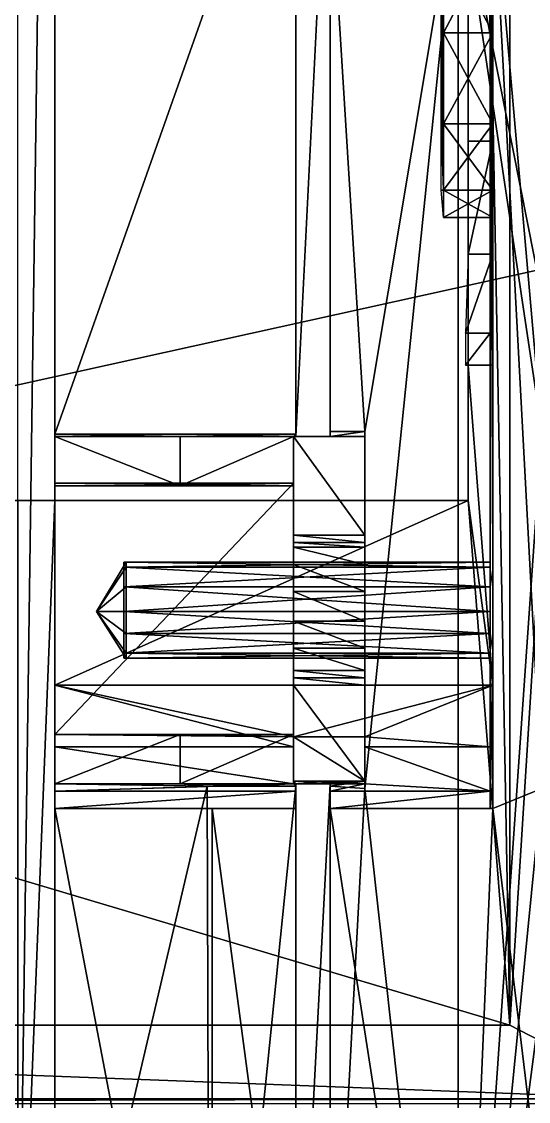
# Model space of a CAD drawing. Header units: metres. Extents: x -0.073 to 0.073, y -0.252 to 0.252.
# Drawn here: x -0.01197 to 0.00091, y 0.06912 to 0.09653 of the extents above; entities that cross this region are included whole.
import ezdxf

# ---------------------------------------------------------------- set-up
doc = ezdxf.new("R2010")
doc.units = ezdxf.units.M
for name, color, linetype in [('Object_0177', 9, 'CONTINUOUS'), ('Object_0196', 9, 'CONTINUOUS'), ('Object_0222', 9, 'CONTINUOUS'), ('Object_0223', 9, 'CONTINUOUS'), ('Object_0224', 9, 'CONTINUOUS'), ('Object_0288', 9, 'CONTINUOUS'), ('Object_0289', 9, 'CONTINUOUS'), ('Object_0325', 9, 'CONTINUOUS'), ('Object_0353', 9, 'CONTINUOUS'), ('Object_0354', 9, 'CONTINUOUS'), ('Object_0355', 9, 'CONTINUOUS'), ('Object_0461', 9, 'CONTINUOUS'), ('Object_0462', 9, 'CONTINUOUS'), ('Object_0463', 9, 'CONTINUOUS'), ('Object_0490', 9, 'CONTINUOUS'), ('Object_0561', 9, 'CONTINUOUS'), ('Object_0562', 9, 'CONTINUOUS'), ('Object_0563', 9, 'CONTINUOUS'), ('Object_0569', 9, 'CONTINUOUS'), ('Object_0581', 9, 'CONTINUOUS'), ('Object_0583', 9, 'CONTINUOUS'), ('Object_0585', 9, 'CONTINUOUS'), ('Object_0586', 9, 'CONTINUOUS'), ('Object_0587', 9, 'CONTINUOUS'), ('Object_0637', 9, 'CONTINUOUS'), ('Object_0655', 9, 'CONTINUOUS'), ('Object_0668', 9, 'CONTINUOUS'), ('Object_0669', 9, 'CONTINUOUS'), ('Object_0675', 9, 'CONTINUOUS'), ('Object_0683', 9, 'CONTINUOUS'), ('Object_0684', 9, 'CONTINUOUS'), ('Object_0686', 9, 'CONTINUOUS'), ('Object_0687', 9, 'CONTINUOUS'), ('Object_0711', 9, 'CONTINUOUS'), ('Object_0713', 9, 'CONTINUOUS'), ('Object_0762', 9, 'CONTINUOUS'), ('Object_0776', 9, 'CONTINUOUS'), ('Object_0777', 9, 'CONTINUOUS'), ('Object_0819', 9, 'CONTINUOUS'), ('Object_0832', 9, 'CONTINUOUS'), ('Object_0880', 9, 'CONTINUOUS'), ('Object_0911', 9, 'CONTINUOUS'), ('Object_0912', 9, 'CONTINUOUS'), ('Object_0936', 9, 'CONTINUOUS'), ('Object_0942', 9, 'CONTINUOUS'), ('Object_0943', 9, 'CONTINUOUS'), ('Object_0951', 9, 'CONTINUOUS'), ('Object_0952', 9, 'CONTINUOUS'), ('Object_0960', 9, 'CONTINUOUS'), ('Object_0969', 9, 'CONTINUOUS'), ('Object_0970', 9, 'CONTINUOUS'), ('Object_1013', 9, 'CONTINUOUS'), ('Object_1039', 9, 'CONTINUOUS'), ('Object_1047', 9, 'CONTINUOUS'), ('Object_1048', 9, 'CONTINUOUS')]:
    doc.layers.add(name, color=color, linetype=linetype)

msp = doc.modelspace()

# ---------------------------------------------------------------- linework, layer by layer
at = {"layer": 'Object_0177'}
for points in [[(-0.050375, 0.133875, 0.181312), (0.025312, 0.095563, 0.181312), (-0.031625, 0.134563, 0.181312)], [(0.023812, 0.1325, 0.181312), (-0.031625, 0.134563, 0.181312), (0.025312, 0.095563, 0.181312)], [(-0.050375, 0.133875, 0.181312), (-0.067063, 0.105625, 0.181312), (0.025312, 0.095563, 0.181312)], [(-0.067563, 0.075063, 0.181312), (0.025312, 0.095563, 0.181312), (-0.067063, 0.105625, 0.181312)], [(0.025312, 0.095563, 0.181312), (-0.067563, 0.075063, 0.181312), (0.025312, 0.0545, 0.181312)], [(-0.067063, 0.044437, 0.181312), (0.025312, 0.0545, 0.181312), (-0.067563, 0.075063, 0.181312)]]:
    msp.add_3dface(points, dxfattribs=at)
at = {"layer": 'Object_0196'}
for points in [[(-0.004125, 0.086125, 0.063063), (-0.004125, 0.100313, 0.063063), (-0.00325, 0.086125, 0.06375)], [(-0.000875, 0.100313, 0.065875), (-0.00325, 0.086125, 0.06375), (-0.004125, 0.100313, 0.063063)], [(-0.00325, 0.086125, 0.06375), (-0.000875, 0.100313, 0.065875), (-0.00325, 0.077063, 0.06375)], [(-0.000875, 0.055625, 0.065875), (-0.00325, 0.077063, 0.06375), (-0.000875, 0.100313, 0.065875)], [(0.001937, 0.100313, 0.069125), (0.001937, 0.086125, 0.069125), (-0.000875, 0.100313, 0.065875)], [(0.00125, 0.086125, 0.06825), (-0.000875, 0.100313, 0.065875), (0.001937, 0.086125, 0.069125)], [(-0.000875, 0.100313, 0.065875), (0.00125, 0.086125, 0.06825), (-0.000875, 0.055625, 0.065875)], [(0, 0.100313, 0.10825), (0.00125, 0.086125, 0.10675), (0.001937, 0.100313, 0.105875)], [(0.00125, 0.086125, 0.10675), (0, 0.100313, 0.10825), (0.00125, 0.077063, 0.10675)], [(0, 0.076563, 0.10825), (0.00125, 0.077063, 0.10675), (0, 0.100313, 0.10825)], [(0.00125, 0.077063, 0.06825), (-0.000875, 0.055625, 0.065875), (0.00125, 0.086125, 0.06825)], [(-0.011125, 0.077188, 0.059063), (-0.00725, 0.077125, 0.061187), (-0.011125, 0.060625, 0.059063)], [(-0.007188, 0.055625, 0.061), (-0.011125, 0.060625, 0.059063), (-0.00725, 0.077125, 0.061187)], [(-0.00725, 0.077125, 0.061187), (-0.005, 0.077125, 0.062375), (-0.007188, 0.055625, 0.061)], [(-0.005, 0.060625, 0.062375), (-0.007188, 0.055625, 0.061), (-0.005, 0.077125, 0.062375)], [(-0.004125, 0.060625, 0.063063), (-0.004125, 0.077125, 0.063063), (-0.00325, 0.077063, 0.06375)], [(-0.00325, 0.077063, 0.06375), (-0.000875, 0.055625, 0.065875), (-0.004125, 0.060625, 0.063063)], [(0.001937, 0.060625, 0.069125), (-0.000875, 0.055625, 0.065875), (0.001937, 0.077125, 0.069125)], [(0.00125, 0.077063, 0.06825), (0.001937, 0.077125, 0.069125), (-0.000875, 0.055625, 0.065875)], [(0.00125, 0.077063, 0.10675), (0, 0.076563, 0.10825), (0.001937, 0.060625, 0.105875)], [(-0.007125, 0.076563, 0.114), (-0.011125, 0.076563, 0.115937), (-0.007125, 0.055625, 0.114)], [(-0.011125, 0.060625, 0.115937), (-0.007125, 0.055625, 0.114), (-0.011125, 0.076563, 0.115937)], [(-0.005, 0.076563, 0.112625), (-0.007125, 0.076563, 0.114), (-0.005, 0.060625, 0.112625)], [(-0.007125, 0.055625, 0.114), (-0.005, 0.060625, 0.112625), (-0.007125, 0.076563, 0.114)], [(-0.004125, 0.060625, 0.111937), (-0.000875, 0.055625, 0.109125), (-0.004125, 0.076563, 0.111937)], [(-0.000875, 0.076563, 0.109125), (-0.004125, 0.076563, 0.111937), (-0.000875, 0.055625, 0.109125)], [(0, 0.076563, 0.10825), (-0.000875, 0.076563, 0.109125), (-0.000875, 0.055625, 0.109125)], [(-0.000875, 0.055625, 0.109125), (0.001937, 0.060625, 0.105875), (0, 0.076563, 0.10825)]]:
    msp.add_3dface(points, dxfattribs=at)
at = {"layer": 'Object_0222'}
for points in [[(-0.00325, 0.079875, 0.059), (-0.00325, 0.079687, 0.055375), (-0.005063, 0.079875, 0.059)], [(-0.005063, 0.079687, 0.055375), (-0.005063, 0.079875, 0.059), (-0.00325, 0.079687, 0.055375)]]:
    msp.add_3dface(points, dxfattribs=at)
at = {"layer": 'Object_0223'}
for points in [[(-0.004125, 0.060625, 0.055812), (-0.005, 0.060625, 0.055812), (-0.004125, 0.077188, 0.055812)], [(-0.005, 0.077188, 0.055812), (-0.004125, 0.077188, 0.055812), (-0.005, 0.060625, 0.055812)]]:
    msp.add_3dface(points, dxfattribs=at)
at = {"layer": 'Object_0224'}
for points in [[(-0.005063, 0.083313, 0.058813), (-0.00325, 0.083188, 0.059562), (-0.005063, 0.083188, 0.059562)], [(-0.00325, 0.083188, 0.059562), (-0.005063, 0.083313, 0.058813), (-0.00325, 0.083313, 0.058813)], [(-0.005063, 0.083188, 0.059562), (-0.00325, 0.08275, 0.060188), (-0.005063, 0.08275, 0.060188)], [(-0.00325, 0.08275, 0.060188), (-0.005063, 0.083188, 0.059562), (-0.00325, 0.083188, 0.059562)], [(-0.005063, 0.08275, 0.060188), (-0.00325, 0.082063, 0.060563), (-0.005063, 0.082063, 0.060563)], [(-0.00325, 0.082063, 0.060563), (-0.005063, 0.08275, 0.060188), (-0.00325, 0.08275, 0.060188)], [(-0.005063, 0.082063, 0.060563), (-0.00325, 0.081312, 0.060625), (-0.005063, 0.081312, 0.060625)], [(-0.00325, 0.081312, 0.060625), (-0.005063, 0.082063, 0.060563), (-0.00325, 0.082063, 0.060563)], [(-0.005063, 0.081312, 0.060625), (-0.00325, 0.080625, 0.060313), (-0.005063, 0.080625, 0.060313)], [(-0.00325, 0.080625, 0.060313), (-0.005063, 0.081312, 0.060625), (-0.00325, 0.081312, 0.060625)], [(-0.005063, 0.080625, 0.060313), (-0.00325, 0.080063, 0.05975), (-0.005063, 0.080063, 0.05975)], [(-0.00325, 0.080063, 0.05975), (-0.005063, 0.080625, 0.060313), (-0.00325, 0.080625, 0.060313)], [(-0.00325, 0.079875, 0.059), (-0.005063, 0.079875, 0.059), (-0.005063, 0.080063, 0.05975)], [(-0.00325, 0.079875, 0.059), (-0.005063, 0.080063, 0.05975), (-0.00325, 0.080063, 0.05975)]]:
    msp.add_3dface(points, dxfattribs=at)
at = {"layer": 'Object_0288'}
for points in [[(0, 0.098625, 0.114687), (-0.00125, 0.09625, 0.114063), (0, 0.09625, 0.114063)], [(-0.00125, 0.098625, 0.12275), (0, 0.09625, 0.123438), (-0.00125, 0.09625, 0.123438)], [(0, 0.09625, 0.123438), (-0.00125, 0.098625, 0.12275), (0, 0.098625, 0.12275)], [(-0.00125, 0.09625, 0.114063), (0, 0.098625, 0.114687), (-0.00125, 0.098625, 0.114687)], [(-0.00125, 0.093937, 0.114687), (0, 0.09625, 0.114063), (-0.00125, 0.09625, 0.114063)], [(0, 0.09625, 0.114063), (-0.00125, 0.093937, 0.114687), (0, 0.093937, 0.114687)], [(-0.00125, 0.09625, 0.123438), (0, 0.093937, 0.12275), (-0.00125, 0.093937, 0.12275)], [(0, 0.093937, 0.12275), (-0.00125, 0.09625, 0.123438), (0, 0.09625, 0.123438)], [(-0.00125, 0.09225, 0.116375), (0, 0.093937, 0.114687), (-0.00125, 0.093937, 0.114687)], [(0, 0.093937, 0.114687), (-0.00125, 0.09225, 0.116375), (0, 0.09225, 0.116375)], [(-0.00125, 0.093937, 0.12275), (0, 0.09225, 0.121063), (-0.00125, 0.09225, 0.121063)], [(0, 0.09225, 0.121063), (-0.00125, 0.093937, 0.12275), (0, 0.093937, 0.12275)], [(-0.00125, 0.091563, 0.11875), (0, 0.09225, 0.116375), (-0.00125, 0.09225, 0.116375)], [(0, 0.09225, 0.116375), (-0.00125, 0.091563, 0.11875), (0, 0.091563, 0.11875)], [(-0.00125, 0.09225, 0.121063), (0, 0.091563, 0.11875), (-0.00125, 0.091563, 0.11875)], [(0, 0.091563, 0.11875), (-0.00125, 0.09225, 0.121063), (0, 0.09225, 0.121063)]]:
    msp.add_3dface(points, dxfattribs=at)
at = {"layer": 'Object_0289'}
for points in [[(-0.005063, 0.07725, 0.119688), (-0.005, 0.077188, 0.119125), (-0.00325, 0.07725, 0.119688)], [(-0.005, 0.077188, 0.119125), (-0.005063, 0.07725, 0.119688), (-0.005, 0.077188, 0.118687)], [(-0.005063, 0.077188, 0.118687), (-0.005, 0.077188, 0.118687), (-0.005063, 0.07725, 0.119688)], [(-0.004125, 0.077188, 0.119125), (-0.00325, 0.07725, 0.119688), (-0.005, 0.077188, 0.119125)], [(-0.00325, 0.07725, 0.119688), (-0.004125, 0.077188, 0.119125), (-0.00325, 0.077188, 0.118687)], [(-0.004125, 0.077188, 0.118687), (-0.00325, 0.077188, 0.118687), (-0.004125, 0.077188, 0.119125)]]:
    msp.add_3dface(points, dxfattribs=at)
at = {"layer": 'Object_0325'}
for points in [[(0.004062, 0.069187, 0.136437), (0.004062, 0.069187, 0.138312), (-0.049, 0.069187, 0.136437)], [(-0.049, 0.069187, 0.138312), (-0.049, 0.069187, 0.136437), (0.004062, 0.069187, 0.138312)]]:
    msp.add_3dface(points, dxfattribs=at)
at = {"layer": 'Object_0353'}
for points in [[(-0.004125, 0.076563, 0.116875), (-0.004125, 0.076563, 0.111937), (-0.000063, 0.076563, 0.116875)], [(-0.000875, 0.076563, 0.109125), (-0.000063, 0.076563, 0.116875), (-0.004125, 0.076563, 0.111937)], [(-0.000063, 0.076563, 0.116875), (-0.000875, 0.076563, 0.109125), (0, 0.076563, 0.10825)]]:
    msp.add_3dface(points, dxfattribs=at)
at = {"layer": 'Object_0354'}
for points in [[(0, 0.11875, 0.125625), (0, 0.0935, 0.125625), (0, 0.112813, 0.123563)], [(0, 0.0935, 0.125625), (0, 0.09625, 0.123438), (0, 0.112813, 0.123563)], [(0, 0.098625, 0.12275), (0, 0.112813, 0.123563), (0, 0.09625, 0.123438)], [(0, 0.082813, 0.116187), (-0.000063, 0.100313, 0.10825), (0, 0.082688, 0.116813)], [(0, 0.087813, 0.12), (0, 0.082688, 0.116813), (-0.000063, 0.100313, 0.10825)], [(-0.000063, 0.100313, 0.10825), (-0.000063, 0.082188, 0.115125), (-0.000063, 0.076563, 0.10825)], [(-0.000063, 0.082188, 0.115125), (-0.000063, 0.100313, 0.10825), (0, 0.082688, 0.115625)], [(0, 0.082813, 0.116187), (0, 0.082688, 0.115625), (-0.000063, 0.100313, 0.10825)], [(-0.000063, 0.098625, 0.114687), (-0.000063, 0.09625, 0.114063), (-0.000063, 0.100313, 0.10825)], [(-0.000063, 0.093937, 0.114687), (-0.000063, 0.100313, 0.10825), (-0.000063, 0.09625, 0.114063)], [(-0.000063, 0.100313, 0.10825), (-0.000063, 0.093937, 0.114687), (0, 0.087813, 0.12)], [(0, 0.09625, 0.123438), (0, 0.0935, 0.125625), (0, 0.093937, 0.12275)], [(0, 0.09225, 0.116375), (0, 0.087813, 0.12), (-0.000063, 0.093937, 0.114687)], [(0, 0.093937, 0.12275), (0, 0.090625, 0.124813), (0, 0.09225, 0.121063)], [(0, 0.090625, 0.124813), (0, 0.093937, 0.12275), (0, 0.0935, 0.125625)], [(0, 0.09225, 0.121063), (0, 0.088625, 0.122812), (0, 0.091563, 0.11875)], [(0, 0.088625, 0.122812), (0, 0.09225, 0.121063), (0, 0.090625, 0.124813)], [(0, 0.087813, 0.12), (0, 0.09225, 0.116375), (0, 0.091563, 0.11875)], [(0, 0.087813, 0.12), (0, 0.091563, 0.11875), (0, 0.088625, 0.122812)], [(0, 0.079687, 0.12), (0, 0.081563, 0.117437), (0, 0.087813, 0.12)], [(0, 0.082188, 0.117312), (0, 0.087813, 0.12), (0, 0.081563, 0.117437)], [(0, 0.087813, 0.12), (0, 0.082188, 0.117312), (0, 0.082688, 0.116813)], [(-0.000063, 0.081563, 0.115), (-0.000063, 0.076563, 0.10825), (-0.000063, 0.082188, 0.115125)], [(-0.000063, 0.081563, 0.115), (-0.000063, 0.081, 0.115125), (-0.000063, 0.076563, 0.10825)], [(0, 0.081563, 0.117437), (0, 0.079687, 0.12), (0, 0.081, 0.117312)], [(0, 0.0805, 0.115625), (-0.000063, 0.076563, 0.10825), (-0.000063, 0.081, 0.115125)], [(0, 0.081, 0.117312), (0, 0.078125, 0.119563), (0, 0.0805, 0.116813)], [(0, 0.078125, 0.119563), (0, 0.081, 0.117312), (0, 0.079687, 0.12)], [(-0.000063, 0.076563, 0.10825), (0, 0.0805, 0.115625), (0, 0.076563, 0.116875)], [(0, 0.080375, 0.11625), (0, 0.076563, 0.116875), (0, 0.0805, 0.115625)], [(0, 0.0805, 0.116813), (0, 0.077, 0.118437), (0, 0.080375, 0.11625)], [(0, 0.077, 0.118437), (0, 0.0805, 0.116813), (0, 0.078125, 0.119563)], [(0, 0.076563, 0.116875), (0, 0.080375, 0.11625), (0, 0.077, 0.118437)]]:
    msp.add_3dface(points, dxfattribs=at)
at = {"layer": 'Object_0355'}
for points in [[(-0.004125, 0.077188, 0.118687), (-0.004125, 0.077188, 0.119188), (-0.004125, 0.077, 0.118437)], [(-0.004125, 0.060625, 0.119188), (-0.004125, 0.077, 0.118437), (-0.004125, 0.077188, 0.119188)], [(-0.004125, 0.077, 0.118437), (-0.004125, 0.060625, 0.119188), (-0.004125, 0.076563, 0.116875)], [(-0.004125, 0.060625, 0.119188), (-0.004125, 0.060625, 0.111937), (-0.004125, 0.076563, 0.111937)], [(-0.004125, 0.076563, 0.111937), (-0.004125, 0.076563, 0.116875), (-0.004125, 0.060625, 0.119188)]]:
    msp.add_3dface(points, dxfattribs=at)
at = {"layer": 'Object_0461'}
for points in [[(0, 0.0935, 0.125625), (-0.000625, 0.090625, 0.124813), (0, 0.090625, 0.124813)], [(-0.000625, 0.090625, 0.124813), (0, 0.0935, 0.125625), (-0.000625, 0.0935, 0.125625)], [(0, 0.090625, 0.124813), (-0.000688, 0.088625, 0.122812), (-0.000063, 0.088625, 0.122812)], [(-0.000688, 0.088625, 0.122812), (0, 0.090625, 0.124813), (-0.000625, 0.090625, 0.124813)], [(-0.000688, 0.087813, 0.12), (-0.000063, 0.087813, 0.12), (-0.000063, 0.088625, 0.122812)], [(-0.000688, 0.087813, 0.12), (-0.000063, 0.088625, 0.122812), (-0.000688, 0.088625, 0.122812)]]:
    msp.add_3dface(points, dxfattribs=at)
at = {"layer": 'Object_0462'}
for points in [[(-0.000625, 0.084375, 0.12), (0, 0.079687, 0.12), (-0.000625, 0.087813, 0.12)], [(0, 0.087813, 0.12), (-0.000625, 0.087813, 0.12), (0, 0.079687, 0.12)], [(-0.011125, 0.084375, 0.12), (-0.011125, 0.079687, 0.12), (-0.000625, 0.084375, 0.12)], [(0, 0.079687, 0.12), (-0.000625, 0.084375, 0.12), (-0.011125, 0.079687, 0.12)]]:
    msp.add_3dface(points, dxfattribs=at)
at = {"layer": 'Object_0463'}
for points in [[(-0.000625, 0.0935, 0.125625), (0, 0.0935, 0.125625), (-0.000625, 0.11875, 0.125625)], [(0, 0.11875, 0.125625), (-0.000625, 0.11875, 0.125625), (0, 0.0935, 0.125625)]]:
    msp.add_3dface(points, dxfattribs=at)
at = {"layer": 'Object_0490'}
for points in [[(0.000437, 0.128563, 0.136437), (0.004062, 0.128563, 0.136437), (0.000437, 0.071063, 0.136437)], [(0.004062, 0.069187, 0.136437), (0.000437, 0.071063, 0.136437), (0.004062, 0.128563, 0.136437)], [(-0.049, 0.069187, 0.136437), (-0.045438, 0.071063, 0.136437), (0.004062, 0.069187, 0.136437)], [(0.000437, 0.071063, 0.136437), (0.004062, 0.069187, 0.136437), (-0.045438, 0.071063, 0.136437)]]:
    msp.add_3dface(points, dxfattribs=at)
at = {"layer": 'Object_0561'}
for points in [[(-0.011125, 0.084813, 0.059063), (-0.011125, 0.08475, 0.058437), (-0.005063, 0.084813, 0.062375)], [(-0.007938, 0.08475, 0.058437), (-0.005063, 0.084813, 0.062375), (-0.011125, 0.08475, 0.058437)], [(-0.005063, 0.084813, 0.062375), (-0.007938, 0.08475, 0.058437), (-0.005063, 0.08475, 0.056625)]]:
    msp.add_3dface(points, dxfattribs=at)
at = {"layer": 'Object_0562'}
for points in [[(-0.007938, 0.086, 0.058437), (-0.007938, 0.08475, 0.058437), (-0.011125, 0.086, 0.058437)], [(-0.011125, 0.08475, 0.058437), (-0.011125, 0.086, 0.058437), (-0.007938, 0.08475, 0.058437)]]:
    msp.add_3dface(points, dxfattribs=at)
at = {"layer": 'Object_0563'}
for points in [[(-0.007938, 0.078438, 0.058312), (-0.005063, 0.078438, 0.056438), (-0.007938, 0.077188, 0.05825)], [(-0.005063, 0.077188, 0.056438), (-0.007938, 0.077188, 0.05825), (-0.005063, 0.078438, 0.056438)]]:
    msp.add_3dface(points, dxfattribs=at)
at = {"layer": 'Object_0569'}
for points in [[(-0.005063, 0.078375, 0.062375), (-0.011125, 0.078438, 0.059063), (-0.005063, 0.084813, 0.062375)], [(-0.011125, 0.084813, 0.059063), (-0.005063, 0.084813, 0.062375), (-0.011125, 0.078438, 0.059063)]]:
    msp.add_3dface(points, dxfattribs=at)
at = {"layer": 'Object_0581'}
for points in [[(-0.011125, 0.12875, 0.0525), (-0.011125, 0.078438, 0.058312), (-0.011125, 0.060625, 0.0525)], [(-0.011125, 0.078438, 0.058312), (-0.011125, 0.12875, 0.0525), (-0.011125, 0.103438, 0.05825)], [(-0.011125, 0.103438, 0.05825), (-0.011125, 0.086, 0.058437), (-0.011125, 0.078438, 0.058312)], [(-0.011125, 0.086, 0.058437), (-0.011125, 0.103438, 0.05825), (-0.011125, 0.086063, 0.059063)], [(-0.011125, 0.103438, 0.059063), (-0.011125, 0.086063, 0.059063), (-0.011125, 0.103438, 0.05825)], [(-0.011125, 0.08475, 0.058437), (-0.011125, 0.078438, 0.058312), (-0.011125, 0.086, 0.058437)], [(-0.011125, 0.084813, 0.059063), (-0.011125, 0.078438, 0.059063), (-0.011125, 0.08475, 0.058437)], [(-0.011125, 0.078438, 0.058312), (-0.011125, 0.08475, 0.058437), (-0.011125, 0.078438, 0.059063)], [(-0.011125, 0.077188, 0.05825), (-0.011125, 0.060625, 0.0525), (-0.011125, 0.078438, 0.058312)], [(-0.011125, 0.077188, 0.059063), (-0.011125, 0.060625, 0.059063), (-0.011125, 0.077188, 0.05825)], [(-0.011125, 0.060625, 0.0525), (-0.011125, 0.077188, 0.05825), (-0.011125, 0.060625, 0.059063)]]:
    msp.add_3dface(points, dxfattribs=at)
at = {"layer": 'Object_0583'}
for points in [[(-0.005, 0.060625, 0.119188), (-0.005, 0.077188, 0.119188), (-0.005, 0.077188, 0.118687)], [(-0.005, 0.077188, 0.118687), (-0.005, 0.077, 0.118437), (-0.005, 0.060625, 0.119188)], [(-0.005, 0.076563, 0.116875), (-0.005, 0.060625, 0.119188), (-0.005, 0.077, 0.118437)], [(-0.005, 0.076563, 0.112625), (-0.005, 0.060625, 0.112625), (-0.005, 0.076563, 0.116875)], [(-0.005, 0.060625, 0.119188), (-0.005, 0.076563, 0.116875), (-0.005, 0.060625, 0.112625)]]:
    msp.add_3dface(points, dxfattribs=at)
at = {"layer": 'Object_0585'}
for points in [[(-0.011125, 0.076563, 0.116875), (-0.011125, 0.076563, 0.115937), (-0.005, 0.076563, 0.116875)], [(-0.007125, 0.076563, 0.114), (-0.005, 0.076563, 0.116875), (-0.011125, 0.076563, 0.115937)], [(-0.005, 0.076563, 0.116875), (-0.007125, 0.076563, 0.114), (-0.005, 0.076563, 0.112625)]]:
    msp.add_3dface(points, dxfattribs=at)
at = {"layer": 'Object_0586'}
for points in [[(-0.005, 0.060625, 0.055812), (-0.005, 0.060625, 0.062375), (-0.005, 0.077188, 0.055812)], [(-0.005, 0.077125, 0.062375), (-0.005, 0.077188, 0.055812), (-0.005, 0.060625, 0.062375)]]:
    msp.add_3dface(points, dxfattribs=at)
at = {"layer": 'Object_0587'}
for points in [[(-0.007938, 0.077188, 0.05825), (-0.00725, 0.077125, 0.061187), (-0.011125, 0.077188, 0.05825)], [(-0.011125, 0.077188, 0.059063), (-0.011125, 0.077188, 0.05825), (-0.00725, 0.077125, 0.061187)], [(-0.005063, 0.077188, 0.056438), (-0.005, 0.077125, 0.062375), (-0.007938, 0.077188, 0.05825)], [(-0.00725, 0.077125, 0.061187), (-0.007938, 0.077188, 0.05825), (-0.005, 0.077125, 0.062375)], [(-0.00325, 0.07725, 0.055312), (-0.004125, 0.077188, 0.055875), (-0.005063, 0.07725, 0.055312)], [(-0.005, 0.077188, 0.055875), (-0.005063, 0.07725, 0.055312), (-0.004125, 0.077188, 0.055875)], [(-0.005063, 0.07725, 0.055312), (-0.005, 0.077188, 0.055875), (-0.005063, 0.077188, 0.056438)], [(-0.005, 0.077125, 0.062375), (-0.005063, 0.077188, 0.056438), (-0.005, 0.077188, 0.055875)], [(-0.00325, 0.077063, 0.06375), (-0.004125, 0.077125, 0.063063), (-0.00325, 0.07725, 0.055312)], [(-0.004125, 0.077188, 0.055875), (-0.00325, 0.07725, 0.055312), (-0.004125, 0.077125, 0.063063)]]:
    msp.add_3dface(points, dxfattribs=at)
at = {"layer": 'Object_0637'}
for points in [[(-0.005, 0.103438, 0.055812), (-0.004125, 0.103438, 0.055812), (-0.005, 0.086, 0.055812)], [(-0.004125, 0.086, 0.055812), (-0.005, 0.086, 0.055812), (-0.004125, 0.103438, 0.055812)]]:
    msp.add_3dface(points, dxfattribs=at)
at = {"layer": 'Object_0655'}
for points in [[(-0.044375, 0.084375, 0.13), (-0.019125, 0.084375, 0.124125), (-0.000625, 0.084375, 0.13)], [(-0.018563, 0.084375, 0.124062), (-0.000625, 0.084375, 0.13), (-0.019125, 0.084375, 0.124125)], [(-0.012063, 0.084375, 0.1225), (-0.011125, 0.084375, 0.1225), (-0.018563, 0.084375, 0.124062)], [(-0.000625, 0.084375, 0.13), (-0.018563, 0.084375, 0.124062), (-0.011125, 0.084375, 0.1225)], [(-0.011125, 0.084375, 0.12), (-0.000625, 0.084375, 0.12), (-0.011125, 0.084375, 0.1225)], [(-0.000625, 0.084375, 0.13), (-0.011125, 0.084375, 0.1225), (-0.000625, 0.084375, 0.12)]]:
    msp.add_3dface(points, dxfattribs=at)
at = {"layer": 'Object_0668'}
for points in [[(-0.011125, 0.086, 0.058437), (-0.011125, 0.086063, 0.059063), (-0.007938, 0.086, 0.058437)], [(-0.005, 0.086063, 0.062375), (-0.007938, 0.086, 0.058437), (-0.011125, 0.086063, 0.059063)], [(-0.007938, 0.086, 0.058437), (-0.005, 0.086063, 0.062375), (-0.005063, 0.086, 0.056563)], [(-0.005, 0.086, 0.055812), (-0.005063, 0.086, 0.055312), (-0.005, 0.086063, 0.062375)], [(-0.005063, 0.086, 0.055312), (-0.005063, 0.086, 0.056563), (-0.005, 0.086063, 0.062375)], [(-0.004125, 0.086125, 0.063063), (-0.00325, 0.086125, 0.06375), (-0.004125, 0.086, 0.055812)], [(-0.00325, 0.086, 0.055312), (-0.004125, 0.086, 0.055812), (-0.00325, 0.086125, 0.06375)], [(-0.005063, 0.086, 0.055312), (-0.005, 0.086, 0.055812), (-0.00325, 0.086, 0.055312)], [(-0.004125, 0.086, 0.055812), (-0.00325, 0.086, 0.055312), (-0.005, 0.086, 0.055812)]]:
    msp.add_3dface(points, dxfattribs=at)
at = {"layer": 'Object_0669'}
for points in [[(-0.011125, 0.078438, 0.058312), (-0.011125, 0.078438, 0.059063), (-0.007938, 0.078438, 0.058312)], [(-0.005063, 0.078375, 0.062375), (-0.007938, 0.078438, 0.058312), (-0.011125, 0.078438, 0.059063)], [(-0.007938, 0.078438, 0.058312), (-0.005063, 0.078375, 0.062375), (-0.005063, 0.078438, 0.056438)]]:
    msp.add_3dface(points, dxfattribs=at)
at = {"layer": 'Object_0675'}
for points in [[(-0.000063, 0.082813, 0.116187), (-0.009375, 0.082688, 0.115625), (-0.000063, 0.082688, 0.115625)], [(-0.009375, 0.082688, 0.115625), (-0.000063, 0.082813, 0.116187), (-0.009375, 0.082813, 0.116187)], [(-0.000063, 0.082688, 0.116813), (-0.009375, 0.082813, 0.116187), (-0.000063, 0.082813, 0.116187)], [(-0.009375, 0.082813, 0.116187), (-0.000063, 0.082688, 0.116813), (-0.009375, 0.082688, 0.116813)], [(-0.000063, 0.082688, 0.115625), (-0.009375, 0.082188, 0.115125), (-0.000063, 0.082188, 0.115125)], [(-0.009375, 0.082188, 0.115125), (-0.000063, 0.082688, 0.115625), (-0.009375, 0.082688, 0.115625)], [(-0.000063, 0.082188, 0.117312), (-0.009375, 0.082688, 0.116813), (-0.000063, 0.082688, 0.116813)], [(-0.009375, 0.082688, 0.116813), (-0.000063, 0.082188, 0.117312), (-0.009375, 0.082188, 0.117312)], [(-0.009375, 0.082188, 0.117312), (-0.000063, 0.081563, 0.117437), (-0.009375, 0.081563, 0.117437)], [(-0.000063, 0.082188, 0.115125), (-0.009375, 0.081563, 0.115), (-0.000063, 0.081563, 0.115)], [(-0.009375, 0.081563, 0.115), (-0.000063, 0.082188, 0.115125), (-0.009375, 0.082188, 0.115125)], [(-0.000063, 0.081563, 0.117437), (-0.009375, 0.082188, 0.117312), (-0.000063, 0.082188, 0.117312)], [(-0.000063, 0.081, 0.117312), (-0.009375, 0.081563, 0.117437), (-0.000063, 0.081563, 0.117437)], [(-0.009375, 0.081563, 0.117437), (-0.000063, 0.081, 0.117312), (-0.009375, 0.081, 0.117312)], [(-0.000063, 0.081563, 0.115), (-0.009375, 0.081, 0.115125), (-0.000063, 0.081, 0.115125)], [(-0.009375, 0.081, 0.115125), (-0.000063, 0.081563, 0.115), (-0.009375, 0.081563, 0.115)], [(-0.000063, 0.0805, 0.116813), (-0.009375, 0.081, 0.117312), (-0.000063, 0.081, 0.117312)], [(-0.009375, 0.081, 0.117312), (-0.000063, 0.0805, 0.116813), (-0.009375, 0.0805, 0.116813)], [(-0.000063, 0.081, 0.115125), (-0.009375, 0.0805, 0.115625), (-0.000063, 0.0805, 0.115625)], [(-0.009375, 0.0805, 0.115625), (-0.000063, 0.081, 0.115125), (-0.009375, 0.081, 0.115125)], [(-0.000063, 0.080375, 0.11625), (-0.009375, 0.0805, 0.116813), (-0.000063, 0.0805, 0.116813)], [(-0.009375, 0.0805, 0.116813), (-0.000063, 0.080375, 0.11625), (-0.009375, 0.080375, 0.11625)], [(-0.000063, 0.0805, 0.115625), (-0.009375, 0.080375, 0.11625), (-0.000063, 0.080375, 0.11625)], [(-0.009375, 0.080375, 0.11625), (-0.000063, 0.0805, 0.115625), (-0.009375, 0.0805, 0.115625)]]:
    msp.add_3dface(points, dxfattribs=at)
at = {"layer": 'Object_0683'}
for points in [[(-0.005063, 0.086, 0.056563), (-0.005063, 0.086, 0.055312), (-0.005063, 0.08475, 0.056625)], [(-0.005063, 0.0835, 0.055312), (-0.005063, 0.08475, 0.056625), (-0.005063, 0.086, 0.055312)], [(-0.005063, 0.08475, 0.056625), (-0.005063, 0.0835, 0.055312), (-0.005063, 0.084813, 0.062375)], [(-0.005063, 0.083313, 0.058813), (-0.005063, 0.084813, 0.062375), (-0.005063, 0.0835, 0.055312)], [(-0.005063, 0.084813, 0.062375), (-0.005063, 0.083313, 0.058813), (-0.005063, 0.083188, 0.059562)], [(-0.005063, 0.083188, 0.059562), (-0.005063, 0.08275, 0.060188), (-0.005063, 0.084813, 0.062375)], [(-0.005063, 0.082063, 0.060563), (-0.005063, 0.084813, 0.062375), (-0.005063, 0.08275, 0.060188)], [(-0.005063, 0.084813, 0.062375), (-0.005063, 0.082063, 0.060563), (-0.005063, 0.078375, 0.062375)], [(-0.005063, 0.081312, 0.060625), (-0.005063, 0.078375, 0.062375), (-0.005063, 0.082063, 0.060563)], [(-0.005063, 0.078375, 0.062375), (-0.005063, 0.081312, 0.060625), (-0.005063, 0.080625, 0.060313)], [(-0.005063, 0.080625, 0.060313), (-0.005063, 0.080063, 0.05975), (-0.005063, 0.078375, 0.062375)], [(-0.005063, 0.079875, 0.059), (-0.005063, 0.078375, 0.062375), (-0.005063, 0.080063, 0.05975)], [(-0.005063, 0.079687, 0.055312), (-0.005063, 0.078438, 0.056438), (-0.005063, 0.079875, 0.059)], [(-0.005063, 0.078375, 0.062375), (-0.005063, 0.079875, 0.059), (-0.005063, 0.078438, 0.056438)], [(-0.005063, 0.07725, 0.055312), (-0.005063, 0.077188, 0.056438), (-0.005063, 0.079687, 0.055312)], [(-0.005063, 0.078438, 0.056438), (-0.005063, 0.079687, 0.055312), (-0.005063, 0.077188, 0.056438)]]:
    msp.add_3dface(points, dxfattribs=at)
at = {"layer": 'Object_0684'}
for points in [[(-0.00325, 0.079687, 0.055312), (-0.00325, 0.07725, 0.055312), (-0.005063, 0.079687, 0.055312)], [(-0.005063, 0.07725, 0.055312), (-0.005063, 0.079687, 0.055312), (-0.00325, 0.07725, 0.055312)]]:
    msp.add_3dface(points, dxfattribs=at)
at = {"layer": 'Object_0686'}
for points in [[(-0.000625, 0.128125, 0.13), (0.000437, 0.128563, 0.13), (0.000437, 0.071063, 0.13)], [(0.000437, 0.071063, 0.13), (-0.000625, 0.084375, 0.13), (-0.000625, 0.128125, 0.13)], [(-0.045438, 0.071063, 0.13), (-0.044375, 0.084375, 0.13), (0.000437, 0.071063, 0.13)], [(-0.000625, 0.084375, 0.13), (0.000437, 0.071063, 0.13), (-0.044375, 0.084375, 0.13)]]:
    msp.add_3dface(points, dxfattribs=at)
at = {"layer": 'Object_0687'}
for points in [[(-0.000625, 0.084375, 0.13), (-0.000625, 0.0935, 0.125625), (-0.000625, 0.128125, 0.13)], [(-0.000625, 0.11875, 0.125625), (-0.000625, 0.128125, 0.13), (-0.000625, 0.0935, 0.125625)], [(-0.000625, 0.0935, 0.125625), (-0.000625, 0.084375, 0.13), (-0.000625, 0.090625, 0.124813)], [(-0.000625, 0.088625, 0.122812), (-0.000625, 0.090625, 0.124813), (-0.000625, 0.084375, 0.13)], [(-0.000625, 0.088625, 0.122812), (-0.000625, 0.084375, 0.13), (-0.000625, 0.087813, 0.12)], [(-0.000625, 0.084375, 0.12), (-0.000625, 0.087813, 0.12), (-0.000625, 0.084375, 0.13)]]:
    msp.add_3dface(points, dxfattribs=at)
at = {"layer": 'Object_0711'}
for points in [[(-0.009313, 0.082813, 0.11625), (-0.009313, 0.082688, 0.116813), (-0.010063, 0.081563, 0.11625)], [(-0.009313, 0.082688, 0.115625), (-0.009313, 0.082813, 0.11625), (-0.010063, 0.081563, 0.11625)], [(-0.010063, 0.081563, 0.11625), (-0.009313, 0.082188, 0.115125), (-0.009313, 0.082688, 0.115625)], [(-0.010063, 0.081563, 0.11625), (-0.009313, 0.082688, 0.116813), (-0.009313, 0.082188, 0.117312)], [(-0.009313, 0.081563, 0.115), (-0.009313, 0.082188, 0.115125), (-0.010063, 0.081563, 0.11625)], [(-0.009313, 0.082188, 0.117312), (-0.009313, 0.081563, 0.117437), (-0.010063, 0.081563, 0.11625)], [(-0.010063, 0.081563, 0.11625), (-0.009313, 0.081, 0.117312), (-0.009313, 0.0805, 0.116813)], [(-0.009313, 0.081563, 0.117437), (-0.009313, 0.081, 0.117312), (-0.010063, 0.081563, 0.11625)], [(-0.010063, 0.081563, 0.11625), (-0.009313, 0.0805, 0.115625), (-0.009313, 0.081, 0.115125)], [(-0.009313, 0.080375, 0.11625), (-0.009313, 0.0805, 0.115625), (-0.010063, 0.081563, 0.11625)], [(-0.009313, 0.0805, 0.116813), (-0.009313, 0.080375, 0.11625), (-0.010063, 0.081563, 0.11625)], [(-0.009313, 0.081, 0.115125), (-0.009313, 0.081563, 0.115), (-0.010063, 0.081563, 0.11625)]]:
    msp.add_3dface(points, dxfattribs=at)
at = {"layer": 'Object_0713'}
for points in [[(-0.001313, 0.100313, 0.116375), (-0.00125, 0.100938, 0.11875), (-0.00125, 0.09225, 0.121063)], [(-0.00125, 0.100313, 0.121063), (-0.00125, 0.09225, 0.121063), (-0.00125, 0.100938, 0.11875)], [(-0.001313, 0.098625, 0.114687), (-0.001313, 0.100313, 0.116375), (-0.00125, 0.09225, 0.121063)], [(-0.00125, 0.09225, 0.121063), (-0.00125, 0.100313, 0.121063), (-0.00125, 0.093937, 0.12275)], [(-0.00125, 0.098625, 0.12275), (-0.00125, 0.093937, 0.12275), (-0.00125, 0.100313, 0.121063)], [(-0.001313, 0.09625, 0.114063), (-0.001313, 0.098625, 0.114687), (-0.001313, 0.093937, 0.114687)], [(-0.00125, 0.09225, 0.121063), (-0.001313, 0.093937, 0.114687), (-0.001313, 0.098625, 0.114687)], [(-0.00125, 0.093937, 0.12275), (-0.00125, 0.098625, 0.12275), (-0.00125, 0.09625, 0.123438)], [(-0.001313, 0.093937, 0.114687), (-0.00125, 0.09225, 0.121063), (-0.001313, 0.09225, 0.116375)], [(-0.00125, 0.091563, 0.11875), (-0.001313, 0.09225, 0.116375), (-0.00125, 0.09225, 0.121063)]]:
    msp.add_3dface(points, dxfattribs=at)
at = {"layer": 'Object_0762'}
for points in [[(-0.011125, 0.060625, 0.0525), (-0.012063, 0.060625, 0.0525), (-0.011125, 0.12875, 0.0525)], [(-0.012063, 0.12875, 0.0525), (-0.011125, 0.12875, 0.0525), (-0.012063, 0.060625, 0.0525)]]:
    msp.add_3dface(points, dxfattribs=at)
at = {"layer": 'Object_0776'}
for points in [[(-0.00325, 0.078375, 0.119688), (-0.00325, 0.07725, 0.119688), (-0.00325, 0.078125, 0.119563)], [(-0.00325, 0.077188, 0.118687), (-0.00325, 0.078125, 0.119563), (-0.00325, 0.07725, 0.119688)]]:
    msp.add_3dface(points, dxfattribs=at)
at = {"layer": 'Object_0777'}
for points in [[(-0.005063, 0.07725, 0.119688), (-0.00325, 0.07725, 0.119688), (-0.005063, 0.078375, 0.119688)], [(-0.00325, 0.078375, 0.119688), (-0.005063, 0.078375, 0.119688), (-0.00325, 0.07725, 0.119688)]]:
    msp.add_3dface(points, dxfattribs=at)
at = {"layer": 'Object_0819'}
for points in [[(0.000437, 0.071063, 0.13), (0.000437, 0.071063, 0.136437), (-0.045438, 0.071063, 0.13)], [(-0.045438, 0.071063, 0.136437), (-0.045438, 0.071063, 0.13), (0.000437, 0.071063, 0.136437)]]:
    msp.add_3dface(points, dxfattribs=at)
at = {"layer": 'Object_0832'}
for points in [[(-0.004125, 0.103438, 0.055812), (-0.004125, 0.100313, 0.063063), (-0.004125, 0.086, 0.055812)], [(-0.004125, 0.086125, 0.063063), (-0.004125, 0.086, 0.055812), (-0.004125, 0.100313, 0.063063)]]:
    msp.add_3dface(points, dxfattribs=at)
at = {"layer": 'Object_0880'}
for points in [[(-0.005, 0.077188, 0.119188), (-0.005, 0.060625, 0.119188), (-0.004125, 0.077188, 0.119188)], [(-0.004125, 0.060625, 0.119188), (-0.004125, 0.077188, 0.119188), (-0.005, 0.060625, 0.119188)]]:
    msp.add_3dface(points, dxfattribs=at)
at = {"layer": 'Object_0911'}
for points in [[(0.004062, 0.069063, 0.138312), (-0.049, 0.069063, 0.138312), (0.004062, 0.069187, 0.138312)], [(-0.049, 0.069187, 0.138312), (0.004062, 0.069187, 0.138312), (-0.049, 0.069063, 0.138312)]]:
    msp.add_3dface(points, dxfattribs=at)
at = {"layer": 'Object_0912'}
for points in [[(-0.005063, 0.078375, 0.119688), (-0.005063, 0.078125, 0.119563), (-0.005063, 0.07725, 0.119688)], [(-0.005063, 0.077188, 0.118687), (-0.005063, 0.07725, 0.119688), (-0.005063, 0.078125, 0.119563)]]:
    msp.add_3dface(points, dxfattribs=at)
at = {"layer": 'Object_0936'}
for points in [[(-0.011125, 0.078438, 0.058312), (-0.007938, 0.078438, 0.058312), (-0.011125, 0.077188, 0.05825)], [(-0.007938, 0.077188, 0.05825), (-0.011125, 0.077188, 0.05825), (-0.007938, 0.078438, 0.058312)]]:
    msp.add_3dface(points, dxfattribs=at)
at = {"layer": 'Object_0942'}
for points in [[(-0.004125, 0.077188, 0.055812), (-0.004125, 0.077125, 0.063063), (-0.004125, 0.060625, 0.055812)], [(-0.004125, 0.060625, 0.063063), (-0.004125, 0.060625, 0.055812), (-0.004125, 0.077125, 0.063063)]]:
    msp.add_3dface(points, dxfattribs=at)
at = {"layer": 'Object_0943'}
for points in [[(-0.00325, 0.086125, 0.06375), (-0.00325, 0.083313, 0.058813), (-0.00325, 0.086, 0.055312)], [(-0.00325, 0.083313, 0.058813), (-0.00325, 0.086125, 0.06375), (-0.00325, 0.083188, 0.059562)], [(-0.00325, 0.08275, 0.060188), (-0.00325, 0.083188, 0.059562), (-0.00325, 0.086125, 0.06375)], [(-0.00325, 0.077063, 0.06375), (-0.00325, 0.081312, 0.060625), (-0.00325, 0.086125, 0.06375)], [(-0.00325, 0.082063, 0.060563), (-0.00325, 0.086125, 0.06375), (-0.00325, 0.081312, 0.060625)], [(-0.00325, 0.086125, 0.06375), (-0.00325, 0.082063, 0.060563), (-0.00325, 0.08275, 0.060188)], [(-0.00325, 0.0835, 0.055312), (-0.00325, 0.086, 0.055312), (-0.00325, 0.083313, 0.058813)], [(-0.00325, 0.081312, 0.060625), (-0.00325, 0.077063, 0.06375), (-0.00325, 0.080625, 0.060313)], [(-0.00325, 0.080063, 0.05975), (-0.00325, 0.080625, 0.060313), (-0.00325, 0.077063, 0.06375)], [(-0.00325, 0.077063, 0.06375), (-0.00325, 0.079875, 0.059), (-0.00325, 0.080063, 0.05975)], [(-0.00325, 0.079875, 0.059), (-0.00325, 0.077063, 0.06375), (-0.00325, 0.079687, 0.055312)], [(-0.00325, 0.07725, 0.055312), (-0.00325, 0.079687, 0.055312), (-0.00325, 0.077063, 0.06375)]]:
    msp.add_3dface(points, dxfattribs=at)
at = {"layer": 'Object_0951'}
for points in [[(-0.005063, 0.083313, 0.058813), (-0.005063, 0.0835, 0.055312), (-0.00325, 0.083313, 0.058813)], [(-0.00325, 0.0835, 0.055312), (-0.00325, 0.083313, 0.058813), (-0.005063, 0.0835, 0.055312)]]:
    msp.add_3dface(points, dxfattribs=at)
at = {"layer": 'Object_0952'}
for points in [[(-0.005063, 0.0835, 0.055312), (-0.005063, 0.086, 0.055312), (-0.00325, 0.0835, 0.055312)], [(-0.00325, 0.086, 0.055312), (-0.00325, 0.0835, 0.055312), (-0.005063, 0.086, 0.055312)]]:
    msp.add_3dface(points, dxfattribs=at)
at = {"layer": 'Object_0960'}
for points in [[(-0.011125, 0.060625, 0.1225), (-0.011125, 0.078125, 0.119563), (-0.011125, 0.084375, 0.1225)], [(-0.011125, 0.079687, 0.12), (-0.011125, 0.084375, 0.1225), (-0.011125, 0.078125, 0.119563)], [(-0.011125, 0.084375, 0.1225), (-0.011125, 0.079687, 0.12), (-0.011125, 0.084375, 0.12)], [(-0.011125, 0.078125, 0.119563), (-0.011125, 0.060625, 0.1225), (-0.011125, 0.077, 0.118437)], [(-0.011125, 0.076563, 0.116875), (-0.011125, 0.077, 0.118437), (-0.011125, 0.060625, 0.1225)], [(-0.011125, 0.060625, 0.115937), (-0.011125, 0.076563, 0.115937), (-0.011125, 0.076563, 0.116875)], [(-0.011125, 0.060625, 0.115937), (-0.011125, 0.076563, 0.116875), (-0.011125, 0.060625, 0.1225)]]:
    msp.add_3dface(points, dxfattribs=at)
at = {"layer": 'Object_0969'}
for points in [[(-0.011125, 0.079687, 0.12), (-0.005063, 0.078375, 0.119688), (0, 0.079687, 0.12)], [(-0.005063, 0.078375, 0.119688), (-0.011125, 0.079687, 0.12), (-0.005063, 0.078125, 0.119563)], [(-0.011125, 0.078125, 0.119563), (-0.005063, 0.078125, 0.119563), (-0.011125, 0.079687, 0.12)], [(-0.00325, 0.078375, 0.119688), (0, 0.079687, 0.12), (-0.005063, 0.078375, 0.119688)], [(0, 0.079687, 0.12), (-0.00325, 0.078375, 0.119688), (-0.000063, 0.078125, 0.119563)], [(-0.005063, 0.078125, 0.119563), (-0.011125, 0.078125, 0.119563), (-0.005063, 0.077188, 0.118687)], [(-0.011125, 0.077, 0.118437), (-0.005063, 0.077188, 0.118687), (-0.011125, 0.078125, 0.119563)], [(-0.00325, 0.078125, 0.119563), (-0.000063, 0.078125, 0.119563), (-0.00325, 0.078375, 0.119688)], [(-0.00325, 0.077188, 0.118687), (-0.000063, 0.077, 0.118437), (-0.00325, 0.078125, 0.119563)], [(-0.000063, 0.078125, 0.119563), (-0.00325, 0.078125, 0.119563), (-0.000063, 0.077, 0.118437)], [(-0.005063, 0.077188, 0.118687), (-0.011125, 0.077, 0.118437), (-0.005, 0.077188, 0.118687)], [(-0.005, 0.077, 0.118437), (-0.005, 0.077188, 0.118687), (-0.011125, 0.077, 0.118437)], [(-0.004125, 0.077188, 0.118687), (-0.004125, 0.077, 0.118437), (-0.00325, 0.077188, 0.118687)], [(-0.000063, 0.077, 0.118437), (-0.00325, 0.077188, 0.118687), (-0.004125, 0.077, 0.118437)], [(-0.011125, 0.077, 0.118437), (-0.011125, 0.076563, 0.116875), (-0.005, 0.077, 0.118437)], [(-0.005, 0.076563, 0.116875), (-0.005, 0.077, 0.118437), (-0.011125, 0.076563, 0.116875)], [(-0.000063, 0.076563, 0.116875), (-0.000063, 0.077, 0.118437), (-0.004125, 0.076563, 0.116875)], [(-0.004125, 0.077, 0.118437), (-0.004125, 0.076563, 0.116875), (-0.000063, 0.077, 0.118437)]]:
    msp.add_3dface(points, dxfattribs=at)
at = {"layer": 'Object_0970'}
for points in [[(-0.012063, 0.084375, 0.1225), (-0.012063, 0.060625, 0.1225), (-0.011125, 0.084375, 0.1225)], [(-0.011125, 0.060625, 0.1225), (-0.011125, 0.084375, 0.1225), (-0.012063, 0.060625, 0.1225)]]:
    msp.add_3dface(points, dxfattribs=at)
at = {"layer": 'Object_1013'}
for points in [[(0.000437, 0.128563, 0.13), (0.000437, 0.128563, 0.136437), (0.000437, 0.071063, 0.13)], [(0.000437, 0.071063, 0.136437), (0.000437, 0.071063, 0.13), (0.000437, 0.128563, 0.136437)]]:
    msp.add_3dface(points, dxfattribs=at)
at = {"layer": 'Object_1039'}
for points in [[(-0.005063, 0.08475, 0.056625), (-0.007938, 0.08475, 0.058437), (-0.005063, 0.086, 0.056563)], [(-0.007938, 0.086, 0.058437), (-0.005063, 0.086, 0.056563), (-0.007938, 0.08475, 0.058437)]]:
    msp.add_3dface(points, dxfattribs=at)
at = {"layer": 'Object_1047'}
for points in [[(-0.005, 0.103375, 0.062375), (-0.005, 0.103438, 0.055812), (-0.005, 0.086063, 0.062375)], [(-0.005, 0.086, 0.055812), (-0.005, 0.086063, 0.062375), (-0.005, 0.103438, 0.055812)]]:
    msp.add_3dface(points, dxfattribs=at)
at = {"layer": 'Object_1048'}
for points in [[(-0.011125, 0.103438, 0.059063), (-0.005, 0.103375, 0.062375), (-0.011125, 0.086063, 0.059063)], [(-0.005, 0.086063, 0.062375), (-0.011125, 0.086063, 0.059063), (-0.005, 0.103375, 0.062375)]]:
    msp.add_3dface(points, dxfattribs=at)

doc.saveas('drawing.dxf')
